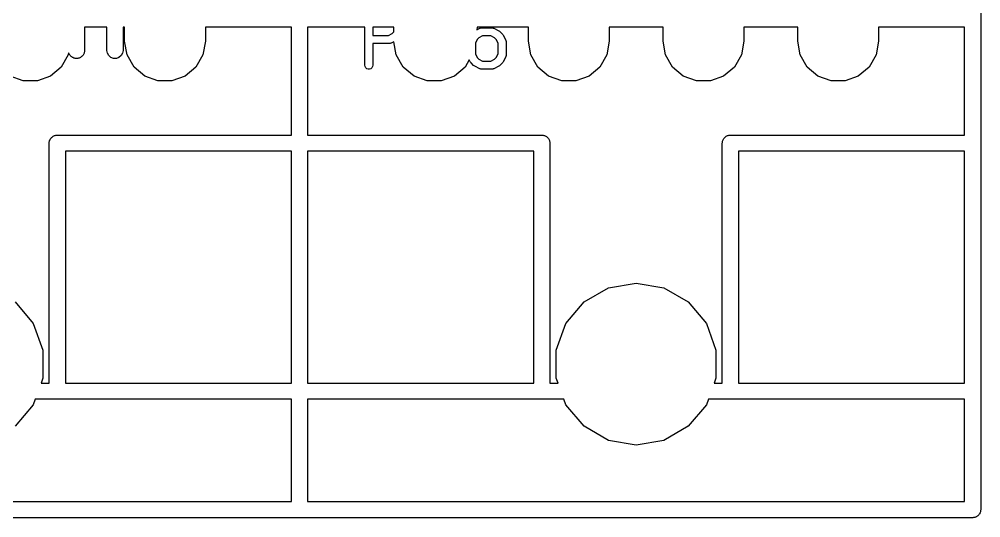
# Model space of a CAD drawing. Extents: x -2.2 to 89.1, y -78.6 to 9.2.
# Drawn here: x 17.79 to 35.65, y -75.35 to -66.1 of the extents above; entities that cross this region are included whole.
import ezdxf

# ---------------------------------------------------------------- set-up
doc = ezdxf.new("R2010")
doc.units = 0
doc.header["$MEASUREMENT"] = 0
doc.layers.add('BLACK', color=7, linetype='CONTINUOUS')

msp = doc.modelspace()

# ---------------------------------------------------------------- linework, layer by layer
at = {"layer": 'Black'}
for p, q in [((35.65, -62.6), (35.65, -75.2)), ((19.4214, -66.25), (19.0071, -66.25)), ((19.0071, -66.25), (19.0071, -66.6786)), ((19.4214, -66.6786), (19.4214, -66.25)), ((19.75, -66.25), (19.7214, -66.25)), ((19.7214, -66.25), (19.7214, -66.6786)), ((19.75, -66.5048), (19.75, -66.25)), ((21.25, -66.25), (21.25, -66.5048)), ((22.85, -66.25), (21.25, -66.25)), ((22.85, -68.25), (22.85, -66.25)), ((24.2107, -66.25), (23.15, -66.25)), ((23.15, -66.25), (23.15, -68.25)), ((24.2107, -66.9524), (24.2107, -66.25)), ((24.3607, -66.25), (24.3607, -66.4012)), ((24.75, -66.25), (24.3607, -66.25)), ((24.3607, -66.4012), (24.649, -66.4012)), ((24.649, -66.4012), (24.7175, -66.3669)), ((24.7175, -66.3669), (24.7479, -66.3365)), ((24.7479, -66.3365), (24.75, -66.3323)), ((24.75, -66.3323), (24.75, -66.25)), ((26.3005, -66.25), (26.2892, -66.2954)), ((26.2892, -66.2954), (26.3474, -66.2663)), ((27.25, -66.25), (26.3005, -66.25)), ((26.3987, -66.4083), (26.3301, -66.4426)), ((26.3474, -66.2663), (26.3516, -66.265)), ((26.3516, -66.265), (26.3553, -66.2629)), ((26.3553, -66.2629), (26.364, -66.2613)), ((26.364, -66.2613), (26.3724, -66.2588)), ((26.3724, -66.2588), (26.3767, -66.2591)), ((26.3767, -66.2591), (26.381, -66.2583)), ((26.381, -66.2583), (26.5714, -66.2583)), ((26.5537, -66.4083), (26.3987, -66.4083)), ((26.6222, -66.4426), (26.5537, -66.4083)), ((26.5714, -66.2583), (26.5757, -66.2591)), ((26.5757, -66.2591), (26.58, -66.2588)), ((26.58, -66.2588), (26.5884, -66.2613)), ((26.5884, -66.2613), (26.5971, -66.2629)), ((26.5971, -66.2629), (26.6008, -66.265)), ((26.6008, -66.265), (26.605, -66.2663)), ((26.605, -66.2663), (26.7002, -66.3139)), ((26.7002, -66.3139), (26.7099, -66.321)), ((26.7099, -66.321), (26.7197, -66.3279)), ((26.7197, -66.3279), (26.7673, -66.3755)), ((26.7673, -66.3755), (26.7742, -66.3854)), ((26.7742, -66.3854), (26.7814, -66.395)), ((26.7814, -66.395), (26.829, -66.4903)), ((27.25, -66.5048), (27.25, -66.25)), ((29.75, -66.25), (28.75, -66.25)), ((28.75, -66.25), (28.75, -66.5048)), ((29.75, -66.5048), (29.75, -66.25)), ((32.25, -66.25), (31.25, -66.25)), ((31.25, -66.25), (31.25, -66.5048)), ((32.25, -66.5048), (32.25, -66.25)), ((33.75, -66.25), (33.75, -66.5048)), ((35.35, -66.25), (33.75, -66.25)), ((35.35, -68.25), (35.35, -66.25)), ((19.7952, -66.7613), (19.75, -66.5048)), ((21.25, -66.5048), (21.2048, -66.7613)), ((24.6667, -66.5512), (24.3607, -66.5512)), ((24.3607, -66.5512), (24.3607, -66.9524)), ((24.6709, -66.5504), (24.6667, -66.5512)), ((24.6752, -66.5507), (24.6709, -66.5504)), ((24.6837, -66.5482), (24.6752, -66.5507)), ((24.6923, -66.5467), (24.6837, -66.5482)), ((24.6961, -66.5445), (24.6923, -66.5467)), ((24.7002, -66.5433), (24.6961, -66.5445)), ((24.7522, -66.5173), (24.7002, -66.5433)), ((24.7952, -66.7613), (24.7522, -66.5173)), ((26.2997, -66.473), (26.2655, -66.5415)), ((26.2655, -66.5415), (26.2655, -66.7442)), ((26.3301, -66.4426), (26.2997, -66.473)), ((26.6526, -66.473), (26.6222, -66.4426)), ((26.6869, -66.5415), (26.6526, -66.473)), ((26.6869, -66.7442), (26.6869, -66.5415)), ((26.829, -66.4903), (26.8302, -66.4944)), ((26.8302, -66.4944), (26.8324, -66.4982)), ((26.8324, -66.4982), (26.8339, -66.5068)), ((26.8339, -66.5068), (26.8364, -66.5152)), ((26.8364, -66.5152), (26.8362, -66.5196)), ((26.8362, -66.5196), (26.8369, -66.5238)), ((26.8369, -66.5238), (26.8369, -66.7619)), ((27.2952, -66.7613), (27.25, -66.5048)), ((28.75, -66.5048), (28.7048, -66.7613)), ((29.7952, -66.7613), (29.75, -66.5048)), ((31.25, -66.5048), (31.2048, -66.7613)), ((32.2952, -66.7613), (32.25, -66.5048)), ((33.75, -66.5048), (33.7048, -66.7613)), ((18.7048, -66.7613), (18.5745, -66.9869)), ((18.7111, -66.7253), (18.7048, -66.7613)), ((18.7269, -66.753), (18.7111, -66.7253)), ((18.7355, -66.7633), (18.7269, -66.753)), ((18.7422, -66.775), (18.7355, -66.7633)), ((18.752, -66.7832), (18.7422, -66.775)), ((18.972, -66.775), (18.9617, -66.7836)), ((18.9784, -66.7639), (18.972, -66.775)), ((18.9867, -66.7541), (18.9784, -66.7639)), ((18.9914, -66.7415), (18.9867, -66.7541)), ((18.9981, -66.7299), (18.9914, -66.7415)), ((19.0003, -66.7173), (18.9981, -66.7299)), ((19.0047, -66.7053), (19.0003, -66.7173)), ((19.0048, -66.6918), (19.0047, -66.7053)), ((19.0071, -66.6786), (19.0048, -66.6918)), ((19.4305, -66.7299), (19.4214, -66.6786)), ((19.4565, -66.775), (19.4305, -66.7299)), ((19.4964, -66.8085), (19.4565, -66.775)), ((19.6863, -66.775), (19.6464, -66.8085)), ((19.7124, -66.7299), (19.6863, -66.775)), ((19.7214, -66.6786), (19.7124, -66.7299)), ((19.9255, -66.9869), (19.7952, -66.7613)), ((21.2048, -66.7613), (21.0745, -66.9869)), ((24.9255, -66.9869), (24.7952, -66.7613)), ((26.2655, -66.7442), (26.2997, -66.8127)), ((26.6526, -66.8127), (26.6869, -66.7442)), ((26.8339, -66.7789), (26.8324, -66.7876)), ((26.8364, -66.7705), (26.8339, -66.7789)), ((26.8369, -66.7619), (26.8362, -66.7662)), ((26.8362, -66.7662), (26.8364, -66.7705)), ((27.4255, -66.9869), (27.2952, -66.7613)), ((28.7048, -66.7613), (28.5745, -66.9869)), ((29.9255, -66.9869), (29.7952, -66.7613)), ((31.2048, -66.7613), (31.0745, -66.9869)), ((32.4255, -66.9869), (32.2952, -66.7613)), ((33.7048, -66.7613), (33.5745, -66.9869)), ((18.7602, -66.793), (18.752, -66.7832)), ((18.7718, -66.7998), (18.7602, -66.793)), ((18.7821, -66.8085), (18.7718, -66.7998)), ((18.7942, -66.8128), (18.7821, -66.8085)), ((18.8052, -66.8193), (18.7942, -66.8128)), ((18.8185, -66.8217), (18.8052, -66.8193)), ((18.8311, -66.8263), (18.8185, -66.8217)), ((18.8439, -66.8263), (18.8311, -66.8263)), ((18.8565, -66.8286), (18.8439, -66.8263)), ((18.8697, -66.8263), (18.8565, -66.8286)), ((18.8832, -66.8263), (18.8697, -66.8263)), ((18.8952, -66.8219), (18.8832, -66.8263)), ((18.9078, -66.8198), (18.8952, -66.8219)), ((18.9195, -66.8131), (18.9078, -66.8198)), ((18.9321, -66.8085), (18.9195, -66.8131)), ((18.9419, -66.8003), (18.9321, -66.8085)), ((18.953, -66.7939), (18.9419, -66.8003)), ((18.9617, -66.7836), (18.953, -66.7939)), ((19.5454, -66.8263), (19.4964, -66.8085)), ((19.5975, -66.8263), (19.5454, -66.8263)), ((19.6464, -66.8085), (19.5975, -66.8263)), ((24.2152, -66.978), (24.2107, -66.9524)), ((24.3607, -66.9524), (24.3562, -66.978)), ((26.152, -66.8527), (26.0745, -66.9869)), ((26.171, -66.8907), (26.152, -66.8527)), ((26.1782, -66.9003), (26.171, -66.8907)), ((26.1851, -66.9102), (26.1782, -66.9003)), ((26.2327, -66.9578), (26.1851, -66.9102)), ((26.2425, -66.9647), (26.2327, -66.9578)), ((26.2997, -66.8127), (26.3301, -66.8431)), ((26.3301, -66.8431), (26.3987, -66.8774)), ((26.3987, -66.8774), (26.5537, -66.8774)), ((26.5537, -66.8774), (26.6222, -66.8431)), ((26.6222, -66.8431), (26.6526, -66.8127)), ((26.7197, -66.9578), (26.7099, -66.9647)), ((26.7673, -66.9102), (26.7197, -66.9578)), ((26.7742, -66.9003), (26.7673, -66.9102)), ((26.7814, -66.8907), (26.7742, -66.9003)), ((26.829, -66.7954), (26.7814, -66.8907)), ((26.8302, -66.7913), (26.829, -66.7954)), ((26.8324, -66.7876), (26.8302, -66.7913)), ((18.5745, -66.9869), (18.375, -67.1543)), ((20.125, -67.1543), (19.9255, -66.9869)), ((21.0745, -66.9869), (20.875, -67.1543)), ((24.2283, -67.0006), (24.2152, -66.978)), ((24.2482, -67.0173), (24.2283, -67.0006)), ((24.2727, -67.0262), (24.2482, -67.0173)), ((24.2987, -67.0262), (24.2727, -67.0262)), ((24.3232, -67.0173), (24.2987, -67.0262)), ((24.3432, -67.0006), (24.3232, -67.0173)), ((24.3562, -66.978), (24.3432, -67.0006)), ((25.125, -67.1543), (24.9255, -66.9869)), ((26.0745, -66.9869), (25.875, -67.1543)), ((26.2522, -66.9718), (26.2425, -66.9647)), ((26.3474, -67.0195), (26.2522, -66.9718)), ((26.3516, -67.0207), (26.3474, -67.0195)), ((26.3553, -67.0229), (26.3516, -67.0207)), ((26.364, -67.0244), (26.3553, -67.0229)), ((26.3724, -67.0269), (26.364, -67.0244)), ((26.3767, -67.0266), (26.3724, -67.0269)), ((26.381, -67.0274), (26.3767, -67.0266)), ((26.5714, -67.0274), (26.381, -67.0274)), ((26.5757, -67.0266), (26.5714, -67.0274)), ((26.58, -67.0269), (26.5757, -67.0266)), ((26.5884, -67.0244), (26.58, -67.0269)), ((26.5971, -67.0229), (26.5884, -67.0244)), ((26.6008, -67.0207), (26.5971, -67.0229)), ((26.605, -67.0195), (26.6008, -67.0207)), ((26.7002, -66.9718), (26.605, -67.0195)), ((26.7099, -66.9647), (26.7002, -66.9718)), ((27.625, -67.1543), (27.4255, -66.9869)), ((28.5745, -66.9869), (28.375, -67.1543)), ((30.125, -67.1543), (29.9255, -66.9869)), ((31.0745, -66.9869), (30.875, -67.1543)), ((32.625, -67.1543), (32.4255, -66.9869)), ((33.5745, -66.9869), (33.375, -67.1543)), ((17.8698, -67.2434), (17.625, -67.1543)), ((18.1302, -67.2434), (17.8698, -67.2434)), ((18.375, -67.1543), (18.1302, -67.2434)), ((20.3698, -67.2434), (20.125, -67.1543)), ((20.6302, -67.2434), (20.3698, -67.2434)), ((20.875, -67.1543), (20.6302, -67.2434)), ((25.3698, -67.2434), (25.125, -67.1543)), ((25.6302, -67.2434), (25.3698, -67.2434)), ((25.875, -67.1543), (25.6302, -67.2434)), ((27.8698, -67.2434), (27.625, -67.1543)), ((28.1302, -67.2434), (27.8698, -67.2434)), ((28.375, -67.1543), (28.1302, -67.2434)), ((30.3698, -67.2434), (30.125, -67.1543)), ((30.6302, -67.2434), (30.3698, -67.2434)), ((30.875, -67.1543), (30.6302, -67.2434)), ((32.8698, -67.2434), (32.625, -67.1543)), ((33.1302, -67.2434), (32.8698, -67.2434)), ((33.375, -67.1543), (33.1302, -67.2434)), ((18.35, -68.4), (18.3523, -68.3871)), ((18.3523, -68.374), (18.3568, -68.3616)), ((18.3523, -68.3871), (18.3523, -68.374)), ((18.3568, -68.3616), (18.359, -68.3487)), ((18.359, -68.3487), (18.3656, -68.3373)), ((18.3656, -68.3373), (18.3701, -68.325)), ((18.3701, -68.325), (18.3785, -68.3149)), ((18.3785, -68.3149), (18.3851, -68.3036)), ((18.3851, -68.3036), (18.3951, -68.2951)), ((18.3951, -68.2951), (18.4036, -68.2851)), ((18.4036, -68.2851), (18.4149, -68.2785)), ((18.4149, -68.2785), (18.425, -68.2701)), ((18.425, -68.2701), (18.4373, -68.2656)), ((18.4373, -68.2656), (18.4487, -68.259)), ((18.4487, -68.259), (18.4616, -68.2568)), ((18.4616, -68.2568), (18.474, -68.2523)), ((18.474, -68.2523), (18.4871, -68.2523)), ((18.4871, -68.2523), (18.5, -68.25)), ((18.5, -68.25), (22.85, -68.25)), ((23.15, -68.25), (27.5, -68.25)), ((27.5, -68.25), (27.5129, -68.2523)), ((27.5129, -68.2523), (27.526, -68.2523)), ((27.526, -68.2523), (27.5384, -68.2568)), ((27.5384, -68.2568), (27.5513, -68.259)), ((27.5513, -68.259), (27.5627, -68.2656)), ((27.5627, -68.2656), (27.575, -68.2701)), ((27.575, -68.2701), (27.5851, -68.2785)), ((27.5851, -68.2785), (27.5964, -68.2851)), ((27.5964, -68.2851), (27.6049, -68.2951)), ((27.6049, -68.2951), (27.6149, -68.3036)), ((27.6149, -68.3036), (27.6215, -68.3149)), ((27.6215, -68.3149), (27.6299, -68.325)), ((27.6299, -68.325), (27.6344, -68.3373)), ((27.6344, -68.3373), (27.641, -68.3487)), ((27.641, -68.3487), (27.6432, -68.3616)), ((27.6432, -68.3616), (27.6477, -68.374)), ((27.6477, -68.374), (27.6477, -68.3871)), ((27.6477, -68.3871), (27.65, -68.4)), ((30.85, -68.4), (30.8523, -68.3871)), ((30.8523, -68.374), (30.8568, -68.3616)), ((30.8523, -68.3871), (30.8523, -68.374)), ((30.8568, -68.3616), (30.859, -68.3487)), ((30.859, -68.3487), (30.8656, -68.3373)), ((30.8656, -68.3373), (30.8701, -68.325)), ((30.8701, -68.325), (30.8785, -68.3149)), ((30.8785, -68.3149), (30.8851, -68.3036)), ((30.8851, -68.3036), (30.8951, -68.2951)), ((30.8951, -68.2951), (30.9036, -68.2851)), ((30.9036, -68.2851), (30.9149, -68.2785)), ((30.9149, -68.2785), (30.925, -68.2701)), ((30.925, -68.2701), (30.9373, -68.2656)), ((30.9373, -68.2656), (30.9487, -68.259)), ((30.9487, -68.259), (30.9616, -68.2568)), ((30.9616, -68.2568), (30.974, -68.2523)), ((30.974, -68.2523), (30.9871, -68.2523)), ((30.9871, -68.2523), (31, -68.25)), ((31, -68.25), (35.35, -68.25)), ((18.35, -72.85), (18.35, -68.4)), ((18.65, -68.55), (18.65, -72.85)), ((22.85, -68.55), (18.65, -68.55)), ((22.85, -72.85), (22.85, -68.55)), ((23.15, -68.55), (23.15, -72.85)), ((27.35, -68.55), (23.15, -68.55)), ((27.35, -72.85), (27.35, -68.55)), ((27.65, -68.4), (27.65, -72.85)), ((30.85, -72.85), (30.85, -68.4)), ((31.15, -68.55), (31.15, -72.85)), ((35.35, -68.55), (31.15, -68.55)), ((35.35, -72.85), (35.35, -68.55)), ((28.735, -71.0851), (29.25, -70.9943)), ((29.25, -70.9943), (29.765, -71.0851)), ((28.2821, -71.3465), (28.735, -71.0851)), ((29.765, -71.0851), (30.2179, -71.3465)), ((17.7179, -71.3465), (18.054, -71.7471)), ((27.946, -71.7471), (28.2821, -71.3465)), ((30.2179, -71.3465), (30.554, -71.7471)), ((18.054, -71.7471), (18.2329, -72.2385)), ((27.7671, -72.2385), (27.946, -71.7471)), ((30.554, -71.7471), (30.7329, -72.2385)), ((18.2329, -72.2385), (18.2329, -72.7615)), ((27.7671, -72.7615), (27.7671, -72.2385)), ((30.7329, -72.2385), (30.7329, -72.7615)), ((18.2329, -72.7615), (18.2006, -72.85)), ((18.2006, -72.85), (18.35, -72.85)), ((18.65, -72.85), (22.85, -72.85)), ((23.15, -72.85), (27.35, -72.85)), ((27.65, -72.85), (27.7994, -72.85)), ((27.7994, -72.85), (27.7671, -72.7615)), ((30.7329, -72.7615), (30.7006, -72.85)), ((30.7006, -72.85), (30.85, -72.85)), ((31.15, -72.85), (35.35, -72.85)), ((18.0914, -73.15), (18.054, -73.2529)), ((22.85, -73.15), (18.0914, -73.15)), ((22.85, -75.05), (22.85, -73.15)), ((27.9086, -73.15), (23.15, -73.15)), ((23.15, -73.15), (23.15, -75.05)), ((27.946, -73.2529), (27.9086, -73.15)), ((30.5914, -73.15), (30.554, -73.2529)), ((35.35, -73.15), (30.5914, -73.15)), ((35.35, -75.05), (35.35, -73.15)), ((18.054, -73.2529), (17.7179, -73.6535)), ((28.2821, -73.6535), (27.946, -73.2529)), ((30.554, -73.2529), (30.2179, -73.6535)), ((28.735, -73.9149), (28.2821, -73.6535)), ((30.2179, -73.6535), (29.765, -73.9149)), ((29.25, -74.0057), (28.735, -73.9149)), ((29.765, -73.9149), (29.25, -74.0057)), ((10.65, -75.05), (22.85, -75.05)), ((23.15, -75.05), (35.35, -75.05)), ((23, -75.35), (10.5, -75.35)), ((35.5, -75.35), (23, -75.35)), ((35.5129, -75.3477), (35.5, -75.35)), ((35.526, -75.3477), (35.5129, -75.3477)), ((35.5384, -75.3432), (35.526, -75.3477)), ((35.5513, -75.341), (35.5384, -75.3432)), ((35.5627, -75.3344), (35.5513, -75.341)), ((35.575, -75.3299), (35.5627, -75.3344)), ((35.5851, -75.3215), (35.575, -75.3299)), ((35.5964, -75.3149), (35.5851, -75.3215)), ((35.6049, -75.3049), (35.5964, -75.3149)), ((35.6149, -75.2964), (35.6049, -75.3049)), ((35.6215, -75.2851), (35.6149, -75.2964)), ((35.6299, -75.275), (35.6215, -75.2851)), ((35.6344, -75.2627), (35.6299, -75.275)), ((35.641, -75.2513), (35.6344, -75.2627)), ((35.6432, -75.2384), (35.641, -75.2513)), ((35.6477, -75.226), (35.6432, -75.2384)), ((35.65, -75.2), (35.6477, -75.2129)), ((35.6477, -75.2129), (35.6477, -75.226))]:
    msp.add_line(p, q, dxfattribs=at)

doc.saveas('drawing.dxf')
